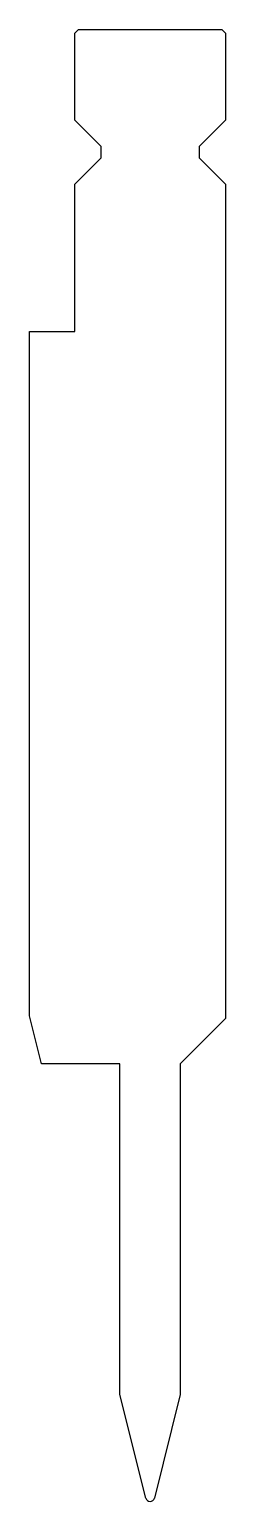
# Model space of a CAD drawing. Header units: metres. Extents: x -16 to 10, y -109 to 86.
import ezdxf

# ---------------------------------------------------------------- set-up
doc = ezdxf.new("R2010")
doc.units = ezdxf.units.M

msp = doc.modelspace()

# ---------------------------------------------------------------- linework, layer by layer
for p, q in [((-9.622475, 85.511515), (-10.122475, 85.011515)), ((-10.122475, 73.511515), (-10.122475, 85.011515)), ((-9.622475, 85.511515), (9.377525, 85.511515)), ((9.877525, 85.011515), (9.377525, 85.511515)), ((9.877525, 85.011515), (9.877525, 73.511515)), ((-6.622475, 70.011515), (-10.122475, 73.511515)), ((9.877525, 73.511515), (6.377525, 70.011515)), ((-10.122475, 65.011515), (-6.622475, 68.511515)), ((-6.622475, 68.511515), (-6.622475, 70.011515)), ((6.377525, 70.011515), (6.377525, 68.511515)), ((6.377525, 68.511515), (9.877525, 65.011515)), ((-10.122475, 45.511515), (-10.122475, 65.011515)), ((9.877525, 65.011515), (9.877525, -45.488485)), ((-16.122475, -45.128485), (-16.122475, 45.511515)), ((-16.122475, 45.511515), (-10.122475, 45.511515)), ((-14.536749, -51.488485), (-16.122475, -45.128485)), ((9.877525, -45.488485), (3.877525, -51.488485)), ((-4.122475, -51.488485), (-14.536749, -51.488485)), ((-4.122475, -95.325501), (-4.122475, -51.488485)), ((3.877525, -51.488485), (3.877525, -95.325501)), ((-0.704653, -109.033638), (-4.122475, -95.325501)), ((3.877525, -95.325501), (0.459702, -109.033638))]:
    msp.add_line(p, q)
msp.add_arc((-0.122475, -108.888485), 0.6, 194, 346)

doc.saveas('drawing.dxf')
